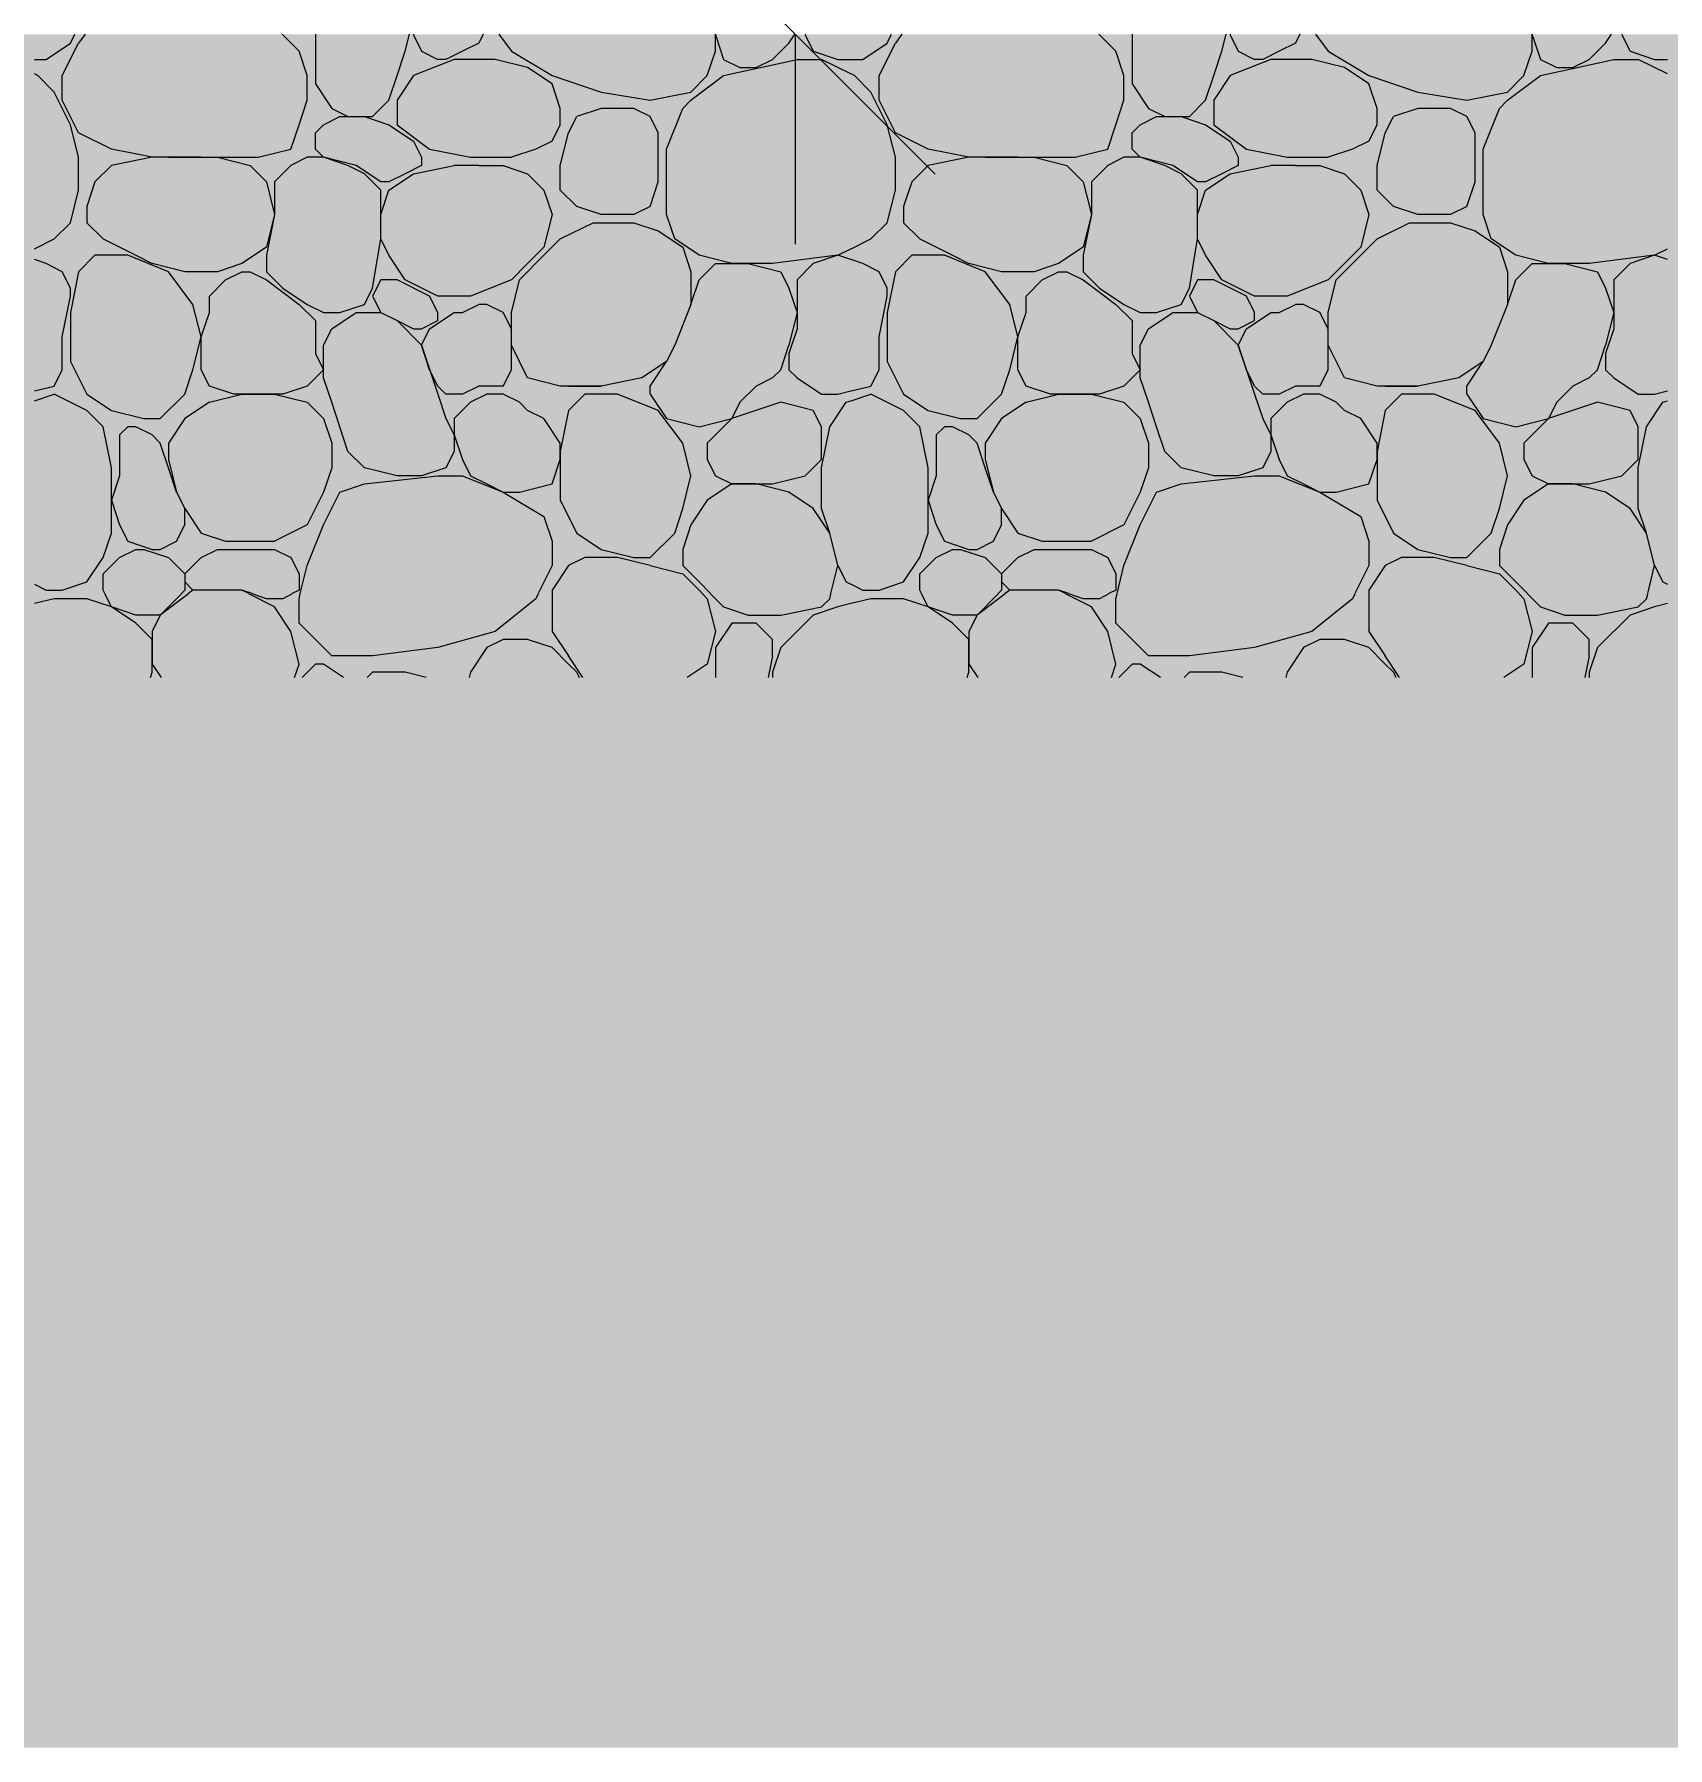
# Model space of a CAD drawing. Header units: metres. Extents: x -0.64 to 0.89, y -0.01 to 0.61.
# Drawn here: x 0.29561 to 0.3073, y 0.44619 to 0.45845 of the extents above; entities that cross this region are included whole.
import ezdxf
from ezdxf.xclip import XClip

# ---------------------------------------------------------------- set-up
doc = ezdxf.new("R2010")
doc.units = ezdxf.units.M
doc.header["$MEASUREMENT"] = 0
doc.header["$XCLIPFRAME"] = 0
for name, color, linetype in [('011_Stift 1.Grau', 7, 'Continuous'), ('030 Bodenaufbauten', 7, 'Continuous'), ('120 Bemassungen Detail', 7, 'Continuous'), ('250 Abbildungen _ Grafiken Bauteilschraffuren', 7, 'Continuous')]:
    doc.layers.add(name, color=color, linetype=linetype)
doc.styles.add('ERSTELLTER_STIL_5', font='Arial.ttf', dxfattribs={"width": 0.9})

# ---------------------------------------------------------------- blocks, each defined once
blk = doc.blocks.new('*X21')
at = {"layer": '250 Abbildungen _ Grafiken Bauteilschraffuren', "color": 251, "linetype": 'Continuous', "lineweight": 13, "ltscale": 1000, "true_color": 0x5f5f5f}
for p, q in [((0.295699, 0.458265), (0.295874, 0.458382)), ((0.295815, 0.458149), (0.295932, 0.458382)), ((0.295874, 0.458382), (0.295905, 0.458445)), ((0.295979, 0.458445), (0.295932, 0.458382)), ((0.297509, 0.458324), (0.297388, 0.458445)), ((0.297626, 0.458445), (0.297626, 0.458324)), ((0.298268, 0.458324), (0.298299, 0.458445)), ((0.298328, 0.458445), (0.298327, 0.458441)), ((0.298327, 0.458441), (0.298385, 0.458324)), ((0.298794, 0.458382), (0.298677, 0.458324)), ((0.298825, 0.458445), (0.298794, 0.458382)), ((0.298937, 0.458445), (0.299028, 0.458324)), ((0.300488, 0.458324), (0.300488, 0.458445)), ((0.300488, 0.458445), (0.300488, 0.458441)), ((0.300488, 0.458441), (0.300546, 0.458265)), ((0.300896, 0.458265), (0.301013, 0.458382)), ((0.301013, 0.458382), (0.301055, 0.458445)), ((0.301131, 0.458445), (0.30113, 0.458441)), ((0.30113, 0.458441), (0.301188, 0.458324)), ((0.301542, 0.458265), (0.301717, 0.458382)), ((0.301658, 0.458149), (0.301775, 0.458382)), ((0.301717, 0.458382), (0.301748, 0.458445)), ((0.301822, 0.458445), (0.301775, 0.458382)), ((0.303352, 0.458324), (0.303231, 0.458445)), ((0.303469, 0.458445), (0.303469, 0.458324)), ((0.304111, 0.458324), (0.304142, 0.458445)), ((0.304171, 0.458445), (0.30417, 0.458441)), ((0.30417, 0.458441), (0.304228, 0.458324)), ((0.304637, 0.458382), (0.30452, 0.458324)), ((0.304668, 0.458445), (0.304637, 0.458382)), ((0.30478, 0.458445), (0.30487, 0.458324)), ((0.30633, 0.458324), (0.30633, 0.458445)), ((0.30633, 0.458445), (0.30633, 0.458441)), ((0.30633, 0.458441), (0.306389, 0.458265)), ((0.306739, 0.458265), (0.306856, 0.458382)), ((0.306856, 0.458382), (0.306898, 0.458445)), ((0.306974, 0.458445), (0.306973, 0.458441)), ((0.306973, 0.458441), (0.307031, 0.458324)), ((0.295616, 0.458265), (0.295699, 0.458265)), ((0.297567, 0.458149), (0.297509, 0.458324)), ((0.297626, 0.458324), (0.297626, 0.45809)), ((0.29821, 0.458149), (0.298268, 0.458324)), ((0.298619, 0.458265), (0.298327, 0.458149)), ((0.298385, 0.458324), (0.298502, 0.458265)), ((0.29856, 0.458265), (0.298502, 0.458265)), ((0.298677, 0.458324), (0.29856, 0.458265)), ((0.298911, 0.458265), (0.298619, 0.458265)), ((0.299144, 0.458207), (0.298911, 0.458265)), ((0.299028, 0.458324), (0.29932, 0.458149)), ((0.300429, 0.458149), (0.300488, 0.458324)), ((0.300546, 0.458149), (0.301072, 0.458265)), ((0.300546, 0.458265), (0.300663, 0.458207)), ((0.30078, 0.458207), (0.300896, 0.458265)), ((0.301072, 0.458265), (0.301247, 0.458265)), ((0.301188, 0.458324), (0.301364, 0.458265)), ((0.301456, 0.458161), (0.301247, 0.458265)), ((0.301364, 0.458265), (0.301456, 0.458265)), ((0.301459, 0.458265), (0.301542, 0.458265)), ((0.30341, 0.458149), (0.303352, 0.458324)), ((0.303469, 0.458324), (0.303469, 0.45809)), ((0.304053, 0.458149), (0.304111, 0.458324)), ((0.304462, 0.458265), (0.30417, 0.458149)), ((0.304228, 0.458324), (0.304345, 0.458265)), ((0.304403, 0.458265), (0.304345, 0.458265)), ((0.30452, 0.458324), (0.304403, 0.458265)), ((0.304754, 0.458265), (0.304462, 0.458265)), ((0.304987, 0.458207), (0.304754, 0.458265)), ((0.30487, 0.458324), (0.305162, 0.458149)), ((0.306272, 0.458149), (0.30633, 0.458324)), ((0.306389, 0.458149), (0.306914, 0.458265)), ((0.306389, 0.458265), (0.306506, 0.458207)), ((0.306622, 0.458207), (0.306739, 0.458265)), ((0.306914, 0.458265), (0.30709, 0.458265)), ((0.307031, 0.458324), (0.307206, 0.458265)), ((0.307299, 0.458161), (0.30709, 0.458265)), ((0.307206, 0.458265), (0.307299, 0.458265)), ((0.29564, 0.458149), (0.295616, 0.458161)), ((0.295757, 0.458032), (0.29564, 0.458149)), ((0.295815, 0.457973), (0.295815, 0.458149)), ((0.297567, 0.457973), (0.297567, 0.458149)), ((0.298151, 0.457973), (0.29821, 0.458149)), ((0.298327, 0.458149), (0.29821, 0.457973)), ((0.29932, 0.45809), (0.299144, 0.458207)), ((0.29932, 0.458149), (0.29967, 0.458032)), ((0.300312, 0.457973), (0.300546, 0.458149)), ((0.300312, 0.458032), (0.300429, 0.458149)), ((0.300663, 0.458207), (0.30078, 0.458207)), ((0.301483, 0.458149), (0.301459, 0.458161)), ((0.3016, 0.458032), (0.301483, 0.458149)), ((0.301658, 0.457973), (0.301658, 0.458149)), ((0.30341, 0.457973), (0.30341, 0.458149)), ((0.303994, 0.457973), (0.304053, 0.458149)), ((0.30417, 0.458149), (0.304053, 0.457973)), ((0.305162, 0.45809), (0.304987, 0.458207)), ((0.305162, 0.458149), (0.305513, 0.458032)), ((0.306155, 0.457973), (0.306389, 0.458149)), ((0.306155, 0.458032), (0.306272, 0.458149)), ((0.306506, 0.458207), (0.306622, 0.458207)), ((0.295874, 0.457798), (0.295757, 0.458032)), ((0.297626, 0.45809), (0.297743, 0.457915)), ((0.299378, 0.457915), (0.29932, 0.45809)), ((0.29967, 0.458032), (0.30002, 0.457973)), ((0.30002, 0.457973), (0.300312, 0.458032)), ((0.301717, 0.457798), (0.3016, 0.458032)), ((0.303469, 0.45809), (0.303586, 0.457915)), ((0.305221, 0.457915), (0.305162, 0.45809)), ((0.305513, 0.458032), (0.305863, 0.457973)), ((0.305863, 0.457973), (0.306155, 0.458032)), ((0.295932, 0.45774), (0.295815, 0.457973)), ((0.297509, 0.457798), (0.297567, 0.457973)), ((0.297684, 0.457798), (0.297801, 0.457857)), ((0.297743, 0.457915), (0.297859, 0.457857)), ((0.297801, 0.457857), (0.297976, 0.457857)), ((0.297859, 0.457857), (0.298035, 0.457857)), ((0.297976, 0.457857), (0.298151, 0.457798)), ((0.298035, 0.457857), (0.298151, 0.457973)), ((0.29821, 0.457973), (0.29821, 0.457798)), ((0.299378, 0.457798), (0.299378, 0.457915)), ((0.299436, 0.45774), (0.299495, 0.457857)), ((0.29967, 0.457915), (0.299495, 0.457857)), ((0.299904, 0.457915), (0.29967, 0.457915)), ((0.30002, 0.457857), (0.299904, 0.457915)), ((0.300079, 0.45774), (0.30002, 0.457857)), ((0.300137, 0.457623), (0.300254, 0.457915)), ((0.300254, 0.457915), (0.300312, 0.457973)), ((0.301775, 0.45774), (0.301658, 0.457973)), ((0.303352, 0.457798), (0.30341, 0.457973)), ((0.303527, 0.457798), (0.303644, 0.457857)), ((0.303586, 0.457915), (0.303702, 0.457857)), ((0.303644, 0.457857), (0.303819, 0.457857)), ((0.303702, 0.457857), (0.303878, 0.457857)), ((0.303819, 0.457857), (0.303994, 0.457798)), ((0.303878, 0.457857), (0.303994, 0.457973)), ((0.304053, 0.457973), (0.304053, 0.457798)), ((0.305221, 0.457798), (0.305221, 0.457915)), ((0.305279, 0.45774), (0.305338, 0.457857)), ((0.305513, 0.457915), (0.305338, 0.457857)), ((0.305746, 0.457915), (0.305513, 0.457915)), ((0.305863, 0.457857), (0.305746, 0.457915)), ((0.305922, 0.45774), (0.305863, 0.457857)), ((0.30598, 0.457623), (0.306097, 0.457915)), ((0.306097, 0.457915), (0.306155, 0.457973)), ((0.295932, 0.457565), (0.295874, 0.457798)), ((0.296166, 0.457623), (0.295932, 0.45774)), ((0.297451, 0.457623), (0.297509, 0.457798)), ((0.297626, 0.45774), (0.297684, 0.457798)), ((0.297626, 0.457623), (0.297626, 0.45774)), ((0.298151, 0.457798), (0.298327, 0.457681)), ((0.29821, 0.457798), (0.298443, 0.457623)), ((0.29932, 0.457681), (0.299378, 0.457798)), ((0.299378, 0.457506), (0.299436, 0.45774)), ((0.300079, 0.457389), (0.300079, 0.45774)), ((0.301775, 0.457565), (0.301717, 0.457798)), ((0.302009, 0.457623), (0.301775, 0.45774)), ((0.303294, 0.457623), (0.303352, 0.457798)), ((0.303469, 0.45774), (0.303527, 0.457798)), ((0.303469, 0.457623), (0.303469, 0.45774)), ((0.303994, 0.457798), (0.30417, 0.457681)), ((0.304053, 0.457798), (0.304286, 0.457623)), ((0.305162, 0.457681), (0.305221, 0.457798)), ((0.305221, 0.457506), (0.305279, 0.45774)), ((0.305922, 0.457389), (0.305922, 0.45774)), ((0.296458, 0.457565), (0.296166, 0.457623)), ((0.297217, 0.457565), (0.297451, 0.457623)), ((0.297684, 0.457565), (0.297626, 0.457623)), ((0.298327, 0.457681), (0.298385, 0.457565)), ((0.298443, 0.457623), (0.298735, 0.457565)), ((0.299203, 0.457623), (0.299028, 0.457565)), ((0.29932, 0.457681), (0.299203, 0.457623)), ((0.300137, 0.457389), (0.300137, 0.457623)), ((0.302301, 0.457565), (0.302009, 0.457623)), ((0.30306, 0.457565), (0.303294, 0.457623)), ((0.303527, 0.457565), (0.303469, 0.457623)), ((0.30417, 0.457681), (0.304228, 0.457565)), ((0.304286, 0.457623), (0.304578, 0.457565)), ((0.305046, 0.457623), (0.30487, 0.457565)), ((0.305162, 0.457681), (0.305046, 0.457623)), ((0.30598, 0.457389), (0.30598, 0.457623)), ((0.295932, 0.457331), (0.295932, 0.457565)), ((0.296166, 0.457506), (0.296049, 0.457389)), ((0.296458, 0.457565), (0.296166, 0.457506)), ((0.296808, 0.457565), (0.296458, 0.457565)), ((0.296575, 0.457565), (0.296925, 0.457565)), ((0.296808, 0.457565), (0.297217, 0.457565)), ((0.296925, 0.457565), (0.297159, 0.457506)), ((0.297159, 0.457506), (0.297275, 0.457389)), ((0.297451, 0.457506), (0.297334, 0.457389)), ((0.297567, 0.457565), (0.297451, 0.457506)), ((0.297684, 0.457565), (0.297567, 0.457565)), ((0.297918, 0.457506), (0.297684, 0.457565)), ((0.297859, 0.457506), (0.297684, 0.457565)), ((0.297976, 0.457448), (0.297859, 0.457506)), ((0.298093, 0.457389), (0.297918, 0.457506)), ((0.298385, 0.457506), (0.298268, 0.457448)), ((0.298327, 0.457448), (0.298619, 0.457506)), ((0.298385, 0.457565), (0.298385, 0.457506)), ((0.298794, 0.457506), (0.298619, 0.457506)), ((0.298735, 0.457565), (0.299028, 0.457565)), ((0.298794, 0.457506), (0.298969, 0.457506)), ((0.298969, 0.457506), (0.299144, 0.457448)), ((0.299378, 0.457331), (0.299378, 0.457506)), ((0.301775, 0.457331), (0.301775, 0.457565)), ((0.302009, 0.457506), (0.301892, 0.457389)), ((0.302301, 0.457565), (0.302009, 0.457506)), ((0.302651, 0.457565), (0.302301, 0.457565)), ((0.302418, 0.457565), (0.302768, 0.457565)), ((0.302651, 0.457565), (0.30306, 0.457565)), ((0.302768, 0.457565), (0.303002, 0.457506)), ((0.303002, 0.457506), (0.303118, 0.457389)), ((0.303294, 0.457506), (0.303177, 0.457389)), ((0.30341, 0.457565), (0.303294, 0.457506)), ((0.303527, 0.457565), (0.30341, 0.457565)), ((0.303761, 0.457506), (0.303527, 0.457565)), ((0.303702, 0.457506), (0.303527, 0.457565)), ((0.303819, 0.457448), (0.303702, 0.457506)), ((0.303936, 0.457389), (0.303761, 0.457506)), ((0.304228, 0.457506), (0.304111, 0.457448)), ((0.30417, 0.457448), (0.304462, 0.457506)), ((0.304228, 0.457565), (0.304228, 0.457506)), ((0.304637, 0.457506), (0.304462, 0.457506)), ((0.304578, 0.457565), (0.30487, 0.457565)), ((0.304637, 0.457506), (0.304812, 0.457506)), ((0.304812, 0.457506), (0.304987, 0.457448)), ((0.305221, 0.457331), (0.305221, 0.457506)), ((0.296049, 0.457389), (0.295991, 0.457214)), ((0.297275, 0.457389), (0.297334, 0.457156)), ((0.297334, 0.457389), (0.297334, 0.457156)), ((0.298093, 0.457331), (0.297976, 0.457448)), ((0.298151, 0.457389), (0.298093, 0.457389)), ((0.298151, 0.457331), (0.298327, 0.457448)), ((0.298268, 0.457448), (0.298151, 0.457389)), ((0.299144, 0.457448), (0.299261, 0.457331)), ((0.30002, 0.457214), (0.300079, 0.457389)), ((0.300137, 0.457156), (0.300137, 0.457389)), ((0.301892, 0.457389), (0.301834, 0.457214)), ((0.303118, 0.457389), (0.303177, 0.457156)), ((0.303177, 0.457389), (0.303177, 0.457156)), ((0.303936, 0.457331), (0.303819, 0.457448)), ((0.303994, 0.457389), (0.303936, 0.457389)), ((0.303994, 0.457331), (0.30417, 0.457448)), ((0.304111, 0.457448), (0.303994, 0.457389)), ((0.304987, 0.457448), (0.305104, 0.457331)), ((0.305863, 0.457214), (0.305922, 0.457389)), ((0.30598, 0.457156), (0.30598, 0.457389)), ((0.295874, 0.457097), (0.295932, 0.457331)), ((0.298093, 0.457156), (0.298151, 0.457331)), ((0.298093, 0.457156), (0.298093, 0.457331)), ((0.299261, 0.457331), (0.29932, 0.457156)), ((0.299495, 0.457214), (0.299378, 0.457331)), ((0.301717, 0.457097), (0.301775, 0.457331)), ((0.303936, 0.457156), (0.303994, 0.457331)), ((0.303936, 0.457156), (0.303936, 0.457331)), ((0.305104, 0.457331), (0.305162, 0.457156)), ((0.305338, 0.457214), (0.305221, 0.457331)), ((0.295991, 0.457214), (0.295991, 0.457097)), ((0.297334, 0.457156), (0.297275, 0.456864)), ((0.297334, 0.457156), (0.297275, 0.456922)), ((0.298093, 0.456981), (0.298093, 0.457156)), ((0.29932, 0.457156), (0.299261, 0.456922)), ((0.29967, 0.457156), (0.299495, 0.457214)), ((0.299904, 0.457156), (0.29967, 0.457156)), ((0.30002, 0.457214), (0.299904, 0.457156)), ((0.300196, 0.456981), (0.300137, 0.457156)), ((0.301834, 0.457214), (0.301834, 0.457097)), ((0.303177, 0.457156), (0.303118, 0.456864)), ((0.303177, 0.457156), (0.303118, 0.456922)), ((0.303936, 0.456981), (0.303936, 0.457156)), ((0.305162, 0.457156), (0.305104, 0.456922)), ((0.305513, 0.457156), (0.305338, 0.457214)), ((0.305746, 0.457156), (0.305513, 0.457156)), ((0.305863, 0.457214), (0.305746, 0.457156)), ((0.306038, 0.456981), (0.30598, 0.457156)), ((0.295757, 0.456981), (0.295874, 0.457097)), ((0.295991, 0.457097), (0.296107, 0.456981)), ((0.299378, 0.456981), (0.299612, 0.457097)), ((0.299612, 0.457097), (0.299904, 0.457097)), ((0.299904, 0.457097), (0.300079, 0.457039)), ((0.300079, 0.457039), (0.300254, 0.456922)), ((0.3016, 0.456981), (0.301717, 0.457097)), ((0.301834, 0.457097), (0.30195, 0.456981)), ((0.305221, 0.456981), (0.305454, 0.457097)), ((0.305454, 0.457097), (0.305746, 0.457097)), ((0.305746, 0.457097), (0.305922, 0.457039)), ((0.305922, 0.457039), (0.306097, 0.456922)), ((0.295616, 0.45691), (0.295757, 0.456981)), ((0.296107, 0.456981), (0.296341, 0.456864)), ((0.297275, 0.456922), (0.2971, 0.456805)), ((0.298035, 0.45663), (0.298093, 0.456981)), ((0.298151, 0.456864), (0.298093, 0.456981)), ((0.299261, 0.456922), (0.299144, 0.456805)), ((0.299261, 0.456864), (0.299378, 0.456981)), ((0.300371, 0.456864), (0.300196, 0.456981)), ((0.300254, 0.456922), (0.300312, 0.456747)), ((0.301364, 0.456864), (0.301456, 0.45691)), ((0.301459, 0.45691), (0.3016, 0.456981)), ((0.30195, 0.456981), (0.302184, 0.456864)), ((0.303118, 0.456922), (0.302943, 0.456805)), ((0.303878, 0.45663), (0.303936, 0.456981)), ((0.303994, 0.456864), (0.303936, 0.456981)), ((0.305104, 0.456922), (0.304987, 0.456805)), ((0.305104, 0.456864), (0.305221, 0.456981)), ((0.306214, 0.456864), (0.306038, 0.456981)), ((0.306097, 0.456922), (0.306155, 0.456747)), ((0.307206, 0.456864), (0.307299, 0.45691)), ((0.295699, 0.456805), (0.295616, 0.456833)), ((0.295815, 0.456747), (0.295699, 0.456805)), ((0.296049, 0.456864), (0.295932, 0.456747)), ((0.296283, 0.456864), (0.296049, 0.456864)), ((0.296575, 0.456747), (0.296283, 0.456864)), ((0.296341, 0.456864), (0.296458, 0.456805)), ((0.296691, 0.456747), (0.296458, 0.456805)), ((0.2971, 0.456805), (0.296925, 0.456747)), ((0.297275, 0.456864), (0.297275, 0.456805)), ((0.297275, 0.456805), (0.297275, 0.456747)), ((0.298268, 0.456689), (0.298151, 0.456864)), ((0.299144, 0.456805), (0.299028, 0.456689)), ((0.299086, 0.456689), (0.299261, 0.456864)), ((0.300604, 0.456805), (0.300371, 0.456864)), ((0.300371, 0.456689), (0.300488, 0.456805)), ((0.300488, 0.456805), (0.300721, 0.456805)), ((0.300896, 0.456805), (0.300604, 0.456805)), ((0.300721, 0.456805), (0.300955, 0.456747)), ((0.301364, 0.456864), (0.300896, 0.456805)), ((0.301188, 0.456805), (0.301072, 0.456689)), ((0.301364, 0.456864), (0.301188, 0.456805)), ((0.301456, 0.456833), (0.301364, 0.456864)), ((0.301542, 0.456805), (0.301459, 0.456833)), ((0.301658, 0.456747), (0.301542, 0.456805)), ((0.301892, 0.456864), (0.301775, 0.456747)), ((0.302126, 0.456864), (0.301892, 0.456864)), ((0.302418, 0.456747), (0.302126, 0.456864)), ((0.302184, 0.456864), (0.302301, 0.456805)), ((0.302534, 0.456747), (0.302301, 0.456805)), ((0.302943, 0.456805), (0.302768, 0.456747)), ((0.303118, 0.456864), (0.303118, 0.456805)), ((0.303118, 0.456805), (0.303118, 0.456747)), ((0.304111, 0.456689), (0.303994, 0.456864)), ((0.304987, 0.456805), (0.30487, 0.456689)), ((0.304929, 0.456689), (0.305104, 0.456864)), ((0.306447, 0.456805), (0.306214, 0.456864)), ((0.306214, 0.456689), (0.30633, 0.456805)), ((0.30633, 0.456805), (0.306564, 0.456805)), ((0.306739, 0.456805), (0.306447, 0.456805)), ((0.306564, 0.456805), (0.306798, 0.456747)), ((0.307206, 0.456864), (0.306739, 0.456805)), ((0.307031, 0.456805), (0.306914, 0.456689)), ((0.307206, 0.456864), (0.307031, 0.456805)), ((0.307299, 0.456833), (0.307206, 0.456864)), ((0.295874, 0.45663), (0.295815, 0.456747)), ((0.295932, 0.456747), (0.295874, 0.456455)), ((0.295874, 0.456572), (0.295874, 0.45663)), ((0.29675, 0.456513), (0.296575, 0.456747)), ((0.296925, 0.456747), (0.296691, 0.456747)), ((0.296867, 0.456572), (0.296983, 0.456689)), ((0.296983, 0.456689), (0.2971, 0.456747)), ((0.2971, 0.456747), (0.297159, 0.456747)), ((0.297159, 0.456747), (0.297275, 0.456689)), ((0.297275, 0.456747), (0.297392, 0.45663)), ((0.297275, 0.456689), (0.297509, 0.456513)), ((0.297392, 0.45663), (0.297567, 0.456513)), ((0.297976, 0.456513), (0.298035, 0.45663)), ((0.298093, 0.456689), (0.298035, 0.456572)), ((0.29821, 0.456689), (0.298093, 0.456689)), ((0.298443, 0.456572), (0.29821, 0.456689)), ((0.298502, 0.456572), (0.298268, 0.456689)), ((0.299028, 0.456689), (0.298735, 0.456572)), ((0.299028, 0.456455), (0.299086, 0.456689)), ((0.300312, 0.456747), (0.300312, 0.456513)), ((0.300312, 0.456513), (0.300371, 0.456689)), ((0.300955, 0.456747), (0.301013, 0.45663)), ((0.301013, 0.45663), (0.301072, 0.456455)), ((0.301072, 0.456689), (0.301072, 0.456572)), ((0.301717, 0.45663), (0.301658, 0.456747)), ((0.301775, 0.456747), (0.301717, 0.456455)), ((0.301717, 0.456572), (0.301717, 0.45663)), ((0.302593, 0.456513), (0.302418, 0.456747)), ((0.302768, 0.456747), (0.302534, 0.456747)), ((0.30271, 0.456572), (0.302826, 0.456689)), ((0.302826, 0.456689), (0.302943, 0.456747)), ((0.302943, 0.456747), (0.303002, 0.456747)), ((0.303002, 0.456747), (0.303118, 0.456689)), ((0.303118, 0.456747), (0.303235, 0.45663)), ((0.303118, 0.456689), (0.303352, 0.456513)), ((0.303235, 0.45663), (0.30341, 0.456513)), ((0.303819, 0.456513), (0.303878, 0.45663)), ((0.303936, 0.456689), (0.303878, 0.456572)), ((0.304053, 0.456689), (0.303936, 0.456689)), ((0.304286, 0.456572), (0.304053, 0.456689)), ((0.304345, 0.456572), (0.304111, 0.456689)), ((0.30487, 0.456689), (0.304578, 0.456572)), ((0.30487, 0.456455), (0.304929, 0.456689)), ((0.306155, 0.456747), (0.306155, 0.456513)), ((0.306155, 0.456513), (0.306214, 0.456689)), ((0.306798, 0.456747), (0.306856, 0.45663)), ((0.306856, 0.45663), (0.306914, 0.456455)), ((0.306914, 0.456689), (0.306914, 0.456572)), ((0.295815, 0.45628), (0.295874, 0.456572)), ((0.296808, 0.45628), (0.29675, 0.456513)), ((0.296867, 0.456455), (0.296867, 0.456572)), ((0.297509, 0.456513), (0.297626, 0.456397)), ((0.297567, 0.456513), (0.297684, 0.456455)), ((0.297801, 0.456455), (0.297976, 0.456513)), ((0.298035, 0.456572), (0.298093, 0.456455)), ((0.298502, 0.456455), (0.298443, 0.456572)), ((0.298735, 0.456572), (0.298502, 0.456572)), ((0.298677, 0.456455), (0.298794, 0.456513)), ((0.298852, 0.456513), (0.298794, 0.456513)), ((0.298969, 0.456455), (0.298852, 0.456513)), ((0.300312, 0.456513), (0.300196, 0.456221)), ((0.301072, 0.456572), (0.301072, 0.456338)), ((0.301658, 0.45628), (0.301717, 0.456572)), ((0.302651, 0.45628), (0.302593, 0.456513)), ((0.30271, 0.456455), (0.30271, 0.456572)), ((0.303352, 0.456513), (0.303469, 0.456397)), ((0.30341, 0.456513), (0.303527, 0.456455)), ((0.303644, 0.456455), (0.303819, 0.456513)), ((0.303878, 0.456572), (0.303936, 0.456455)), ((0.304345, 0.456455), (0.304286, 0.456572)), ((0.304578, 0.456572), (0.304345, 0.456572)), ((0.30452, 0.456455), (0.304637, 0.456513)), ((0.304695, 0.456513), (0.304637, 0.456513)), ((0.304812, 0.456455), (0.304695, 0.456513)), ((0.306155, 0.456513), (0.306038, 0.456221)), ((0.306914, 0.456572), (0.306914, 0.456338)), ((0.295874, 0.456455), (0.295874, 0.456105)), ((0.296808, 0.45628), (0.296867, 0.456455)), ((0.297626, 0.456397), (0.297626, 0.456163)), ((0.297684, 0.456455), (0.297801, 0.456455)), ((0.297743, 0.456338), (0.297918, 0.456455)), ((0.297918, 0.456455), (0.298093, 0.456455)), ((0.298093, 0.456455), (0.29821, 0.456397)), ((0.298093, 0.456455), (0.29821, 0.456397)), ((0.29821, 0.456397), (0.298327, 0.456338)), ((0.29821, 0.456397), (0.298385, 0.456221)), ((0.298385, 0.456338), (0.298502, 0.456397)), ((0.298443, 0.456338), (0.298619, 0.456455)), ((0.298502, 0.456397), (0.298502, 0.456455)), ((0.298619, 0.456455), (0.298677, 0.456455)), ((0.299028, 0.456338), (0.298969, 0.456455)), ((0.299028, 0.456221), (0.299028, 0.456455)), ((0.301072, 0.456455), (0.301013, 0.456221)), ((0.301717, 0.456455), (0.301717, 0.456105)), ((0.302651, 0.45628), (0.30271, 0.456455)), ((0.303469, 0.456397), (0.303469, 0.456163)), ((0.303527, 0.456455), (0.303644, 0.456455)), ((0.303586, 0.456338), (0.303761, 0.456455)), ((0.303761, 0.456455), (0.303936, 0.456455)), ((0.303936, 0.456455), (0.304053, 0.456397)), ((0.303936, 0.456455), (0.304053, 0.456397)), ((0.304053, 0.456397), (0.30417, 0.456338)), ((0.304053, 0.456397), (0.304228, 0.456221)), ((0.304228, 0.456338), (0.304345, 0.456397)), ((0.304286, 0.456338), (0.304462, 0.456455)), ((0.304345, 0.456397), (0.304345, 0.456455)), ((0.304462, 0.456455), (0.30452, 0.456455)), ((0.30487, 0.456338), (0.304812, 0.456455)), ((0.30487, 0.456221), (0.30487, 0.456455)), ((0.306914, 0.456455), (0.306856, 0.456221)), ((0.295815, 0.456046), (0.295815, 0.45628)), ((0.29675, 0.456046), (0.296808, 0.45628)), ((0.296808, 0.456046), (0.296808, 0.45628)), ((0.297684, 0.456221), (0.297743, 0.456338)), ((0.298327, 0.456338), (0.298385, 0.456338)), ((0.298385, 0.456221), (0.298443, 0.456338)), ((0.299028, 0.456221), (0.299028, 0.456338)), ((0.301072, 0.456338), (0.301013, 0.456163)), ((0.301658, 0.456046), (0.301658, 0.45628)), ((0.302593, 0.456046), (0.302651, 0.45628)), ((0.302651, 0.456046), (0.302651, 0.45628)), ((0.303527, 0.456221), (0.303586, 0.456338)), ((0.30417, 0.456338), (0.304228, 0.456338)), ((0.304228, 0.456221), (0.304286, 0.456338)), ((0.30487, 0.456221), (0.30487, 0.456338)), ((0.306914, 0.456338), (0.306856, 0.456163)), ((0.297626, 0.456163), (0.297684, 0.456046)), ((0.297684, 0.455988), (0.297684, 0.456221)), ((0.298385, 0.456221), (0.298502, 0.455871)), ((0.298443, 0.456046), (0.298385, 0.456221)), ((0.299028, 0.456046), (0.299028, 0.456221)), ((0.299144, 0.455988), (0.299028, 0.456221)), ((0.300196, 0.456221), (0.300137, 0.456105)), ((0.300955, 0.456046), (0.301013, 0.456221)), ((0.301013, 0.456163), (0.301013, 0.456046)), ((0.303469, 0.456163), (0.303527, 0.456046)), ((0.303527, 0.455988), (0.303527, 0.456221)), ((0.304228, 0.456221), (0.304345, 0.455871)), ((0.304286, 0.456046), (0.304228, 0.456221)), ((0.30487, 0.456046), (0.30487, 0.456221)), ((0.304987, 0.455988), (0.30487, 0.456221)), ((0.306038, 0.456221), (0.30598, 0.456105)), ((0.306798, 0.456046), (0.306856, 0.456221)), ((0.306856, 0.456163), (0.306856, 0.456046)), ((0.295757, 0.455929), (0.295815, 0.456046)), ((0.295874, 0.456105), (0.295991, 0.455871)), ((0.296691, 0.455871), (0.29675, 0.456046)), ((0.296867, 0.455929), (0.296808, 0.456046)), ((0.297684, 0.456046), (0.297567, 0.455929)), ((0.298502, 0.455929), (0.298443, 0.456046)), ((0.298969, 0.455929), (0.299028, 0.456046)), ((0.300137, 0.456105), (0.299962, 0.455988)), ((0.30002, 0.455929), (0.300137, 0.456105)), ((0.300955, 0.456046), (0.300896, 0.455988)), ((0.301013, 0.456046), (0.301072, 0.455988)), ((0.3016, 0.455929), (0.301658, 0.456046)), ((0.301717, 0.456105), (0.301834, 0.455871)), ((0.302534, 0.455871), (0.302593, 0.456046)), ((0.30271, 0.455929), (0.302651, 0.456046)), ((0.303527, 0.456046), (0.30341, 0.455929)), ((0.304345, 0.455929), (0.304286, 0.456046)), ((0.304812, 0.455929), (0.30487, 0.456046)), ((0.30598, 0.456105), (0.305805, 0.455988)), ((0.305863, 0.455929), (0.30598, 0.456105)), ((0.306798, 0.456046), (0.306739, 0.455988)), ((0.306856, 0.456046), (0.306914, 0.455988)), ((0.295616, 0.455894), (0.295757, 0.455929)), ((0.297042, 0.455871), (0.296867, 0.455929)), ((0.297567, 0.455929), (0.297392, 0.455871)), ((0.297743, 0.455813), (0.297684, 0.455988)), ((0.29856, 0.455871), (0.298502, 0.455929)), ((0.298794, 0.455929), (0.298677, 0.455871)), ((0.298969, 0.455929), (0.298794, 0.455929)), ((0.299378, 0.455929), (0.299144, 0.455988)), ((0.29967, 0.455929), (0.299378, 0.455929)), ((0.299436, 0.455929), (0.29967, 0.455929)), ((0.299962, 0.455988), (0.29967, 0.455929)), ((0.30002, 0.455871), (0.30002, 0.455929)), ((0.30078, 0.455929), (0.300663, 0.455813)), ((0.300896, 0.455988), (0.30078, 0.455929)), ((0.301072, 0.455988), (0.301247, 0.455871)), ((0.301364, 0.455871), (0.301456, 0.455894)), ((0.301459, 0.455894), (0.3016, 0.455929)), ((0.302885, 0.455871), (0.30271, 0.455929)), ((0.30341, 0.455929), (0.303235, 0.455871)), ((0.303586, 0.455813), (0.303527, 0.455988)), ((0.304403, 0.455871), (0.304345, 0.455929)), ((0.304637, 0.455929), (0.30452, 0.455871)), ((0.304812, 0.455929), (0.304637, 0.455929)), ((0.305221, 0.455929), (0.304987, 0.455988)), ((0.305513, 0.455929), (0.305221, 0.455929)), ((0.305279, 0.455929), (0.305513, 0.455929)), ((0.305805, 0.455988), (0.305513, 0.455929)), ((0.305863, 0.455871), (0.305863, 0.455929)), ((0.306622, 0.455929), (0.306506, 0.455813)), ((0.306739, 0.455988), (0.306622, 0.455929)), ((0.306914, 0.455988), (0.30709, 0.455871)), ((0.307206, 0.455871), (0.307299, 0.455894)), ((0.295616, 0.455824), (0.295757, 0.455871)), ((0.295991, 0.455754), (0.295757, 0.455871)), ((0.295991, 0.455871), (0.296166, 0.455754)), ((0.296516, 0.455696), (0.296691, 0.455871)), ((0.296867, 0.455813), (0.296691, 0.455696)), ((0.296867, 0.455813), (0.2971, 0.455871)), ((0.297275, 0.455871), (0.297042, 0.455871)), ((0.2971, 0.455871), (0.297334, 0.455871)), ((0.297392, 0.455871), (0.297275, 0.455871)), ((0.297334, 0.455871), (0.297567, 0.455813)), ((0.297567, 0.455813), (0.297684, 0.455696)), ((0.297801, 0.455637), (0.297743, 0.455813)), ((0.298502, 0.455871), (0.29856, 0.455696)), ((0.298619, 0.455871), (0.29856, 0.455871)), ((0.298677, 0.455871), (0.298619, 0.455871)), ((0.298735, 0.455813), (0.298619, 0.455696)), ((0.298852, 0.455871), (0.298735, 0.455813)), ((0.298969, 0.455871), (0.298852, 0.455871)), ((0.299086, 0.455813), (0.298969, 0.455871)), ((0.299144, 0.455754), (0.299086, 0.455813)), ((0.299553, 0.455871), (0.299436, 0.455754)), ((0.299787, 0.455871), (0.299553, 0.455871)), ((0.300079, 0.455754), (0.299787, 0.455871)), ((0.30002, 0.455871), (0.300137, 0.455696)), ((0.300663, 0.455813), (0.300604, 0.455696)), ((0.300955, 0.455813), (0.300604, 0.455696)), ((0.301188, 0.455754), (0.300955, 0.455813)), ((0.301247, 0.455871), (0.301364, 0.455871)), ((0.301305, 0.455637), (0.301422, 0.455813)), ((0.301422, 0.455813), (0.301456, 0.455824)), ((0.301459, 0.455824), (0.3016, 0.455871)), ((0.301834, 0.455754), (0.3016, 0.455871)), ((0.301834, 0.455871), (0.302009, 0.455754)), ((0.302359, 0.455696), (0.302534, 0.455871)), ((0.30271, 0.455813), (0.302534, 0.455696)), ((0.30271, 0.455813), (0.302943, 0.455871)), ((0.303118, 0.455871), (0.302885, 0.455871)), ((0.302943, 0.455871), (0.303177, 0.455871)), ((0.303235, 0.455871), (0.303118, 0.455871)), ((0.303177, 0.455871), (0.30341, 0.455813)), ((0.30341, 0.455813), (0.303527, 0.455696)), ((0.303644, 0.455637), (0.303586, 0.455813)), ((0.304345, 0.455871), (0.304403, 0.455696)), ((0.304462, 0.455871), (0.304403, 0.455871)), ((0.30452, 0.455871), (0.304462, 0.455871)), ((0.304578, 0.455813), (0.304462, 0.455696)), ((0.304695, 0.455871), (0.304578, 0.455813)), ((0.304812, 0.455871), (0.304695, 0.455871)), ((0.304929, 0.455813), (0.304812, 0.455871)), ((0.304987, 0.455754), (0.304929, 0.455813)), ((0.305396, 0.455871), (0.305279, 0.455754)), ((0.30563, 0.455871), (0.305396, 0.455871)), ((0.305922, 0.455754), (0.30563, 0.455871)), ((0.305863, 0.455871), (0.30598, 0.455696)), ((0.306506, 0.455813), (0.306447, 0.455696)), ((0.306798, 0.455813), (0.306447, 0.455696)), ((0.307031, 0.455754), (0.306798, 0.455813)), ((0.30709, 0.455871), (0.307206, 0.455871)), ((0.307148, 0.455637), (0.307265, 0.455813)), ((0.307265, 0.455813), (0.307299, 0.455824)), ((0.296107, 0.455637), (0.295991, 0.455754)), ((0.296166, 0.455754), (0.296399, 0.455696)), ((0.296399, 0.455696), (0.296458, 0.455696)), ((0.296458, 0.455696), (0.296516, 0.455696)), ((0.296691, 0.455696), (0.296575, 0.455521)), ((0.297684, 0.455696), (0.297743, 0.455521)), ((0.29856, 0.455696), (0.298619, 0.455579)), ((0.298619, 0.455696), (0.298619, 0.455579)), ((0.299261, 0.455696), (0.299144, 0.455754)), ((0.299378, 0.455521), (0.299261, 0.455696)), ((0.299436, 0.455754), (0.299378, 0.455462)), ((0.300254, 0.455521), (0.300079, 0.455754)), ((0.300137, 0.455696), (0.300371, 0.455637)), ((0.300371, 0.455637), (0.300604, 0.455696)), ((0.300604, 0.455696), (0.300429, 0.455521)), ((0.301247, 0.455637), (0.301188, 0.455754)), ((0.30195, 0.455637), (0.301834, 0.455754)), ((0.302009, 0.455754), (0.302242, 0.455696)), ((0.302242, 0.455696), (0.302301, 0.455696)), ((0.302301, 0.455696), (0.302359, 0.455696)), ((0.302534, 0.455696), (0.302418, 0.455521)), ((0.303527, 0.455696), (0.303586, 0.455521)), ((0.304403, 0.455696), (0.304462, 0.455579)), ((0.304462, 0.455696), (0.304462, 0.455579)), ((0.305104, 0.455696), (0.304987, 0.455754)), ((0.305221, 0.455521), (0.305104, 0.455696)), ((0.305279, 0.455754), (0.305221, 0.455462)), ((0.306097, 0.455521), (0.305922, 0.455754)), ((0.30598, 0.455696), (0.306214, 0.455637)), ((0.306214, 0.455637), (0.306447, 0.455696)), ((0.306447, 0.455696), (0.306272, 0.455521)), ((0.30709, 0.455637), (0.307031, 0.455754)), ((0.296166, 0.455345), (0.296107, 0.455637)), ((0.296283, 0.455637), (0.296224, 0.455579)), ((0.296224, 0.455579), (0.296224, 0.455287)), ((0.296341, 0.455637), (0.296283, 0.455637)), ((0.296458, 0.455579), (0.296341, 0.455637)), ((0.296516, 0.455521), (0.296458, 0.455579)), ((0.297859, 0.455462), (0.297801, 0.455637)), ((0.298619, 0.455579), (0.298619, 0.455462)), ((0.298619, 0.455579), (0.298677, 0.455404)), ((0.301247, 0.455404), (0.301247, 0.455637)), ((0.301247, 0.455345), (0.301305, 0.455637)), ((0.302009, 0.455345), (0.30195, 0.455637)), ((0.302126, 0.455637), (0.302067, 0.455579)), ((0.302067, 0.455579), (0.302067, 0.455287)), ((0.302184, 0.455637), (0.302126, 0.455637)), ((0.302301, 0.455579), (0.302184, 0.455637)), ((0.302359, 0.455521), (0.302301, 0.455579)), ((0.303702, 0.455462), (0.303644, 0.455637)), ((0.304462, 0.455579), (0.304462, 0.455462)), ((0.304462, 0.455579), (0.30452, 0.455404)), ((0.30709, 0.455404), (0.30709, 0.455637)), ((0.30709, 0.455345), (0.307148, 0.455637)), ((0.296575, 0.455345), (0.296516, 0.455521)), ((0.296575, 0.455521), (0.296575, 0.455404)), ((0.296575, 0.455404), (0.296633, 0.45517)), ((0.297743, 0.455521), (0.297743, 0.455345)), ((0.297976, 0.455345), (0.297859, 0.455462)), ((0.298619, 0.455462), (0.29856, 0.455345)), ((0.298677, 0.455404), (0.298735, 0.455287)), ((0.29932, 0.455229), (0.299378, 0.455404)), ((0.299378, 0.455404), (0.299378, 0.455521)), ((0.299378, 0.455462), (0.299378, 0.455112)), ((0.300312, 0.455287), (0.300254, 0.455521)), ((0.300429, 0.455521), (0.300429, 0.455404)), ((0.300429, 0.455404), (0.300488, 0.455287)), ((0.30113, 0.455287), (0.301247, 0.455404)), ((0.302418, 0.455345), (0.302359, 0.455521)), ((0.302418, 0.455521), (0.302418, 0.455404)), ((0.302418, 0.455404), (0.302476, 0.45517)), ((0.303586, 0.455521), (0.303586, 0.455345)), ((0.303819, 0.455345), (0.303702, 0.455462)), ((0.304462, 0.455462), (0.304403, 0.455345)), ((0.30452, 0.455404), (0.304578, 0.455287)), ((0.305162, 0.455229), (0.305221, 0.455404)), ((0.305221, 0.455404), (0.305221, 0.455521)), ((0.305221, 0.455462), (0.305221, 0.455112)), ((0.306155, 0.455287), (0.306097, 0.455521)), ((0.306272, 0.455521), (0.306272, 0.455404)), ((0.306272, 0.455404), (0.30633, 0.455287)), ((0.306973, 0.455287), (0.30709, 0.455404)), ((0.296166, 0.455053), (0.296166, 0.455345)), ((0.296224, 0.455287), (0.296166, 0.455112)), ((0.296633, 0.45517), (0.296575, 0.455345)), ((0.297743, 0.455345), (0.297684, 0.45517)), ((0.29821, 0.455287), (0.297976, 0.455345)), ((0.297976, 0.455229), (0.298502, 0.455287)), ((0.298385, 0.455287), (0.29821, 0.455287)), ((0.29856, 0.455345), (0.298385, 0.455287)), ((0.298502, 0.455287), (0.298677, 0.455287)), ((0.298677, 0.455287), (0.298969, 0.45517)), ((0.298735, 0.455287), (0.298852, 0.455229)), ((0.300254, 0.455053), (0.300312, 0.455287)), ((0.300488, 0.455287), (0.300604, 0.455229)), ((0.300896, 0.455229), (0.30113, 0.455287)), ((0.301247, 0.455053), (0.301247, 0.455345)), ((0.302009, 0.455053), (0.302009, 0.455345)), ((0.302067, 0.455287), (0.302009, 0.455112)), ((0.302476, 0.45517), (0.302418, 0.455345)), ((0.303586, 0.455345), (0.303527, 0.45517)), ((0.304053, 0.455287), (0.303819, 0.455345)), ((0.303819, 0.455229), (0.304345, 0.455287)), ((0.304228, 0.455287), (0.304053, 0.455287)), ((0.304403, 0.455345), (0.304228, 0.455287)), ((0.304345, 0.455287), (0.30452, 0.455287)), ((0.30452, 0.455287), (0.304812, 0.45517)), ((0.304578, 0.455287), (0.304695, 0.455229)), ((0.306097, 0.455053), (0.306155, 0.455287)), ((0.30633, 0.455287), (0.306447, 0.455229)), ((0.306739, 0.455229), (0.306973, 0.455287)), ((0.30709, 0.455053), (0.30709, 0.455345)), ((0.296633, 0.45517), (0.296691, 0.455053)), ((0.297684, 0.45517), (0.297567, 0.454937)), ((0.297684, 0.454937), (0.297801, 0.45517)), ((0.297801, 0.45517), (0.297976, 0.455229)), ((0.298852, 0.455229), (0.298969, 0.45517)), ((0.298969, 0.45517), (0.299086, 0.45517)), ((0.298969, 0.45517), (0.299261, 0.454995)), ((0.299086, 0.45517), (0.29932, 0.455229)), ((0.300604, 0.455229), (0.300429, 0.455112)), ((0.300604, 0.455229), (0.300896, 0.455229)), ((0.30078, 0.455229), (0.300604, 0.455229)), ((0.301013, 0.45517), (0.30078, 0.455229)), ((0.301188, 0.455053), (0.301013, 0.45517)), ((0.302476, 0.45517), (0.302534, 0.455053)), ((0.303527, 0.45517), (0.30341, 0.454937)), ((0.303527, 0.454937), (0.303644, 0.45517)), ((0.303644, 0.45517), (0.303819, 0.455229)), ((0.304695, 0.455229), (0.304812, 0.45517)), ((0.304812, 0.45517), (0.304929, 0.45517)), ((0.304812, 0.45517), (0.305104, 0.454995)), ((0.304929, 0.45517), (0.305162, 0.455229)), ((0.306447, 0.455229), (0.306272, 0.455112)), ((0.306447, 0.455229), (0.306739, 0.455229)), ((0.306622, 0.455229), (0.306447, 0.455229)), ((0.306856, 0.45517), (0.306622, 0.455229)), ((0.307031, 0.455053), (0.306856, 0.45517)), ((0.296166, 0.455112), (0.296224, 0.454937)), ((0.296166, 0.454878), (0.296166, 0.455053)), ((0.296691, 0.455053), (0.296808, 0.454878)), ((0.296691, 0.454937), (0.296691, 0.455053)), ((0.299378, 0.455112), (0.299495, 0.454878)), ((0.300196, 0.454878), (0.300254, 0.455053)), ((0.300429, 0.455112), (0.300312, 0.454937)), ((0.301305, 0.454878), (0.301188, 0.455053)), ((0.301305, 0.454878), (0.301247, 0.455053)), ((0.302009, 0.455112), (0.302067, 0.454937)), ((0.302009, 0.454878), (0.302009, 0.455053)), ((0.302534, 0.455053), (0.302651, 0.454878)), ((0.302534, 0.454937), (0.302534, 0.455053)), ((0.305221, 0.455112), (0.305338, 0.454878)), ((0.306038, 0.454878), (0.306097, 0.455053)), ((0.306272, 0.455112), (0.306155, 0.454937)), ((0.307148, 0.454878), (0.307031, 0.455053)), ((0.307148, 0.454878), (0.30709, 0.455053)), ((0.296224, 0.454937), (0.296283, 0.45482)), ((0.296633, 0.45482), (0.296691, 0.454937)), ((0.297567, 0.454937), (0.297334, 0.45482)), ((0.297567, 0.454645), (0.297684, 0.454937)), ((0.299261, 0.454995), (0.29932, 0.45482)), ((0.300312, 0.454937), (0.300254, 0.454761)), ((0.302067, 0.454937), (0.302126, 0.45482)), ((0.302476, 0.45482), (0.302534, 0.454937)), ((0.30341, 0.454937), (0.303177, 0.45482)), ((0.30341, 0.454645), (0.303527, 0.454937)), ((0.305104, 0.454995), (0.305162, 0.45482)), ((0.306155, 0.454937), (0.306097, 0.454761)), ((0.296107, 0.454703), (0.296166, 0.454878)), ((0.296283, 0.45482), (0.296458, 0.454761)), ((0.296516, 0.454761), (0.296633, 0.45482)), ((0.296808, 0.454878), (0.296983, 0.45482)), ((0.296983, 0.45482), (0.297334, 0.45482)), ((0.29932, 0.45482), (0.29932, 0.454645)), ((0.299495, 0.454878), (0.29967, 0.454761)), ((0.30002, 0.454703), (0.300196, 0.454878)), ((0.301364, 0.454645), (0.301305, 0.454878)), ((0.30195, 0.454703), (0.302009, 0.454878)), ((0.302126, 0.45482), (0.302301, 0.454761)), ((0.302359, 0.454761), (0.302476, 0.45482)), ((0.302651, 0.454878), (0.302826, 0.45482)), ((0.302826, 0.45482), (0.303177, 0.45482)), ((0.305162, 0.45482), (0.305162, 0.454645)), ((0.305338, 0.454878), (0.305513, 0.454761)), ((0.305863, 0.454703), (0.306038, 0.454878)), ((0.307206, 0.454645), (0.307148, 0.454878)), ((0.295991, 0.454528), (0.296107, 0.454703)), ((0.296107, 0.454586), (0.296224, 0.454703)), ((0.296224, 0.454703), (0.296341, 0.454761)), ((0.296341, 0.454761), (0.296399, 0.454761)), ((0.296399, 0.454761), (0.296575, 0.454703)), ((0.296458, 0.454761), (0.296516, 0.454761)), ((0.296575, 0.454703), (0.296691, 0.454586)), ((0.296691, 0.454586), (0.296808, 0.454703)), ((0.296808, 0.454703), (0.296925, 0.454761)), ((0.296925, 0.454761), (0.297159, 0.454761)), ((0.297159, 0.454761), (0.297334, 0.454761)), ((0.297334, 0.454761), (0.297451, 0.454703)), ((0.297451, 0.454703), (0.297509, 0.454586)), ((0.299553, 0.454703), (0.299436, 0.454645)), ((0.299787, 0.454703), (0.299553, 0.454703)), ((0.29967, 0.454761), (0.299904, 0.454703)), ((0.30002, 0.454645), (0.299787, 0.454703)), ((0.299904, 0.454703), (0.299962, 0.454703)), ((0.299962, 0.454703), (0.30002, 0.454703)), ((0.300254, 0.454761), (0.300254, 0.454645)), ((0.301834, 0.454528), (0.30195, 0.454703)), ((0.30195, 0.454586), (0.302067, 0.454703)), ((0.302067, 0.454703), (0.302184, 0.454761)), ((0.302184, 0.454761), (0.302242, 0.454761)), ((0.302242, 0.454761), (0.302418, 0.454703)), ((0.302301, 0.454761), (0.302359, 0.454761)), ((0.302418, 0.454703), (0.302534, 0.454586)), ((0.302534, 0.454586), (0.302651, 0.454703)), ((0.302651, 0.454703), (0.302768, 0.454761)), ((0.302768, 0.454761), (0.303002, 0.454761)), ((0.303002, 0.454761), (0.303177, 0.454761)), ((0.303177, 0.454761), (0.303294, 0.454703)), ((0.303294, 0.454703), (0.303352, 0.454586)), ((0.305396, 0.454703), (0.305279, 0.454645)), ((0.30563, 0.454703), (0.305396, 0.454703)), ((0.305513, 0.454761), (0.305746, 0.454703)), ((0.305863, 0.454645), (0.30563, 0.454703)), ((0.305746, 0.454703), (0.305805, 0.454703)), ((0.305805, 0.454703), (0.305863, 0.454703)), ((0.306097, 0.454761), (0.306097, 0.454645)), ((0.296107, 0.454469), (0.296107, 0.454586)), ((0.296691, 0.454586), (0.296691, 0.454469)), ((0.297509, 0.454586), (0.297509, 0.454469)), ((0.297518, 0.454445), (0.297567, 0.454645)), ((0.29932, 0.454645), (0.29922, 0.454445)), ((0.299436, 0.454645), (0.29932, 0.454469)), ((0.30002, 0.454645), (0.300254, 0.454586)), ((0.300254, 0.454645), (0.300371, 0.454528)), ((0.300254, 0.454586), (0.300395, 0.454445)), ((0.301314, 0.454445), (0.301364, 0.454645)), ((0.301364, 0.454645), (0.301422, 0.454528)), ((0.30195, 0.454469), (0.30195, 0.454586)), ((0.302534, 0.454586), (0.302534, 0.454469)), ((0.303352, 0.454586), (0.303352, 0.454469)), ((0.303361, 0.454445), (0.30341, 0.454645)), ((0.305162, 0.454645), (0.305063, 0.454445)), ((0.305279, 0.454645), (0.305162, 0.454469)), ((0.305863, 0.454645), (0.306097, 0.454586)), ((0.306097, 0.454645), (0.306214, 0.454528)), ((0.306097, 0.454586), (0.306238, 0.454445)), ((0.307157, 0.454445), (0.307206, 0.454645)), ((0.307206, 0.454645), (0.307265, 0.454528)), ((0.295616, 0.454511), (0.295699, 0.454469)), ((0.295699, 0.454469), (0.295815, 0.454469)), ((0.295815, 0.454469), (0.295991, 0.454528)), ((0.29612, 0.454445), (0.296107, 0.454469)), ((0.296166, 0.45435), (0.29612, 0.454442)), ((0.296717, 0.454442), (0.296516, 0.454291)), ((0.296667, 0.454442), (0.296516, 0.454291)), ((0.296691, 0.454469), (0.296667, 0.454445)), ((0.29675, 0.454469), (0.296691, 0.454528)), ((0.29675, 0.454469), (0.296717, 0.454445)), ((0.2971, 0.454469), (0.29675, 0.454469)), ((0.2971, 0.454469), (0.29675, 0.454469)), ((0.297149, 0.454445), (0.2971, 0.454469)), ((0.297173, 0.454445), (0.2971, 0.454469)), ((0.297334, 0.45435), (0.297149, 0.454442)), ((0.297275, 0.454408), (0.297173, 0.454442)), ((0.29746, 0.454442), (0.297392, 0.454408)), ((0.297509, 0.454469), (0.29746, 0.454445)), ((0.297509, 0.454408), (0.297518, 0.454442)), ((0.29922, 0.454442), (0.299203, 0.454408)), ((0.29932, 0.454469), (0.29932, 0.454445)), ((0.29932, 0.454442), (0.29932, 0.45435)), ((0.300371, 0.454528), (0.300453, 0.454445)), ((0.300395, 0.454442), (0.300429, 0.454408)), ((0.300453, 0.454442), (0.300546, 0.45435)), ((0.301305, 0.454408), (0.301314, 0.454442)), ((0.301422, 0.454528), (0.301456, 0.454511)), ((0.301459, 0.454511), (0.301542, 0.454469)), ((0.301542, 0.454469), (0.301658, 0.454469)), ((0.301658, 0.454469), (0.301834, 0.454528)), ((0.301963, 0.454445), (0.30195, 0.454469)), ((0.302009, 0.45435), (0.301963, 0.454442)), ((0.30256, 0.454442), (0.302359, 0.454291)), ((0.30251, 0.454442), (0.302359, 0.454291)), ((0.302534, 0.454469), (0.30251, 0.454445)), ((0.302593, 0.454469), (0.302534, 0.454528)), ((0.302593, 0.454469), (0.30256, 0.454445)), ((0.302943, 0.454469), (0.302593, 0.454469)), ((0.302943, 0.454469), (0.302593, 0.454469)), ((0.302992, 0.454445), (0.302943, 0.454469)), ((0.303016, 0.454445), (0.302943, 0.454469)), ((0.303177, 0.45435), (0.302992, 0.454442)), ((0.303118, 0.454408), (0.303016, 0.454442)), ((0.303303, 0.454442), (0.303235, 0.454408)), ((0.303352, 0.454469), (0.303303, 0.454445)), ((0.303352, 0.454408), (0.303361, 0.454442)), ((0.305063, 0.454442), (0.305046, 0.454408)), ((0.305162, 0.454469), (0.305162, 0.454445)), ((0.305162, 0.454442), (0.305162, 0.45435)), ((0.306214, 0.454528), (0.306296, 0.454445)), ((0.306238, 0.454442), (0.306272, 0.454408)), ((0.306296, 0.454442), (0.306389, 0.45435)), ((0.307148, 0.454408), (0.307157, 0.454442)), ((0.307265, 0.454528), (0.307299, 0.454511)), ((0.295757, 0.454408), (0.295616, 0.454373)), ((0.295991, 0.454408), (0.295757, 0.454408)), ((0.296166, 0.45435), (0.295991, 0.454408)), ((0.296341, 0.454291), (0.296166, 0.45435)), ((0.296341, 0.454233), (0.296166, 0.45435)), ((0.297392, 0.454408), (0.297275, 0.454408)), ((0.297451, 0.454174), (0.297334, 0.45435)), ((0.297509, 0.454233), (0.297509, 0.454408)), ((0.299203, 0.454408), (0.298911, 0.454174)), ((0.29932, 0.45435), (0.29932, 0.454174)), ((0.300429, 0.454408), (0.300488, 0.454174)), ((0.300546, 0.45435), (0.300721, 0.454291)), ((0.300955, 0.454291), (0.301247, 0.45435)), ((0.300955, 0.454291), (0.301247, 0.45435)), ((0.301364, 0.45435), (0.301188, 0.454291)), ((0.301247, 0.45435), (0.301305, 0.454408)), ((0.301456, 0.454373), (0.301364, 0.45435)), ((0.3016, 0.454408), (0.301459, 0.454373)), ((0.301834, 0.454408), (0.3016, 0.454408)), ((0.302009, 0.45435), (0.301834, 0.454408)), ((0.302184, 0.454291), (0.302009, 0.45435)), ((0.302184, 0.454233), (0.302009, 0.45435)), ((0.303235, 0.454408), (0.303118, 0.454408)), ((0.303294, 0.454174), (0.303177, 0.45435)), ((0.303352, 0.454233), (0.303352, 0.454408)), ((0.305046, 0.454408), (0.304754, 0.454174)), ((0.305162, 0.45435), (0.305162, 0.454174)), ((0.306272, 0.454408), (0.30633, 0.454174)), ((0.306389, 0.45435), (0.306564, 0.454291)), ((0.306798, 0.454291), (0.30709, 0.45435)), ((0.306798, 0.454291), (0.30709, 0.45435)), ((0.307206, 0.45435), (0.307031, 0.454291)), ((0.30709, 0.45435), (0.307148, 0.454408)), ((0.307299, 0.454373), (0.307206, 0.45435)), ((0.296516, 0.454291), (0.296341, 0.454291)), ((0.296458, 0.454116), (0.296341, 0.454233)), ((0.296516, 0.454291), (0.296458, 0.454174)), ((0.297743, 0.453999), (0.297509, 0.454233)), ((0.300604, 0.454233), (0.300488, 0.454058)), ((0.30078, 0.454233), (0.300604, 0.454233)), ((0.300721, 0.454291), (0.300955, 0.454291)), ((0.300896, 0.454116), (0.30078, 0.454233)), ((0.301188, 0.454291), (0.300955, 0.454058)), ((0.302359, 0.454291), (0.302184, 0.454291)), ((0.302301, 0.454116), (0.302184, 0.454233)), ((0.302359, 0.454291), (0.302301, 0.454174)), ((0.303586, 0.453999), (0.303352, 0.454233)), ((0.306447, 0.454233), (0.30633, 0.454058)), ((0.306622, 0.454233), (0.306447, 0.454233)), ((0.306564, 0.454291), (0.306798, 0.454291)), ((0.306739, 0.454116), (0.306622, 0.454233)), ((0.307031, 0.454291), (0.306798, 0.454058)), ((0.296458, 0.454174), (0.296458, 0.453941)), ((0.296458, 0.453882), (0.296458, 0.454116)), ((0.297509, 0.453941), (0.297451, 0.454174)), ((0.298502, 0.454058), (0.298035, 0.453999)), ((0.298911, 0.454174), (0.298502, 0.454058)), ((0.298852, 0.454058), (0.298735, 0.453882)), ((0.298969, 0.454116), (0.298852, 0.454058)), ((0.299144, 0.454116), (0.298969, 0.454116)), ((0.29932, 0.454058), (0.299144, 0.454116)), ((0.29932, 0.454174), (0.299436, 0.453999)), ((0.299436, 0.453941), (0.29932, 0.454058)), ((0.300488, 0.454174), (0.300429, 0.453941)), ((0.300488, 0.454058), (0.300488, 0.453845)), ((0.300896, 0.453999), (0.300896, 0.454116)), ((0.300955, 0.454058), (0.300896, 0.453882)), ((0.302301, 0.454174), (0.302301, 0.453941)), ((0.302301, 0.453882), (0.302301, 0.454116)), ((0.303352, 0.453941), (0.303294, 0.454174)), ((0.304345, 0.454058), (0.303878, 0.453999)), ((0.304754, 0.454174), (0.304345, 0.454058)), ((0.304695, 0.454058), (0.304578, 0.453882)), ((0.304812, 0.454116), (0.304695, 0.454058)), ((0.304987, 0.454116), (0.304812, 0.454116)), ((0.305162, 0.454058), (0.304987, 0.454116)), ((0.305162, 0.454174), (0.305279, 0.453999)), ((0.305279, 0.453941), (0.305162, 0.454058)), ((0.30633, 0.454174), (0.306272, 0.453941)), ((0.30633, 0.454058), (0.30633, 0.453845)), ((0.306739, 0.453999), (0.306739, 0.454116)), ((0.306798, 0.454058), (0.306739, 0.453882)), ((0.296458, 0.453941), (0.296522, 0.453845)), ((0.297477, 0.453845), (0.297509, 0.453941)), ((0.297626, 0.453941), (0.29753, 0.453845)), ((0.297684, 0.453941), (0.297626, 0.453941)), ((0.297828, 0.453845), (0.297684, 0.453941)), ((0.298035, 0.453999), (0.297743, 0.453999)), ((0.299539, 0.453845), (0.299436, 0.453999)), ((0.299436, 0.453941), (0.299495, 0.453882)), ((0.300429, 0.453941), (0.300285, 0.453845)), ((0.300896, 0.453999), (0.300865, 0.453845)), ((0.302301, 0.453941), (0.302365, 0.453845)), ((0.30332, 0.453845), (0.303352, 0.453941)), ((0.303469, 0.453941), (0.303373, 0.453845)), ((0.303527, 0.453941), (0.303469, 0.453941)), ((0.303671, 0.453845), (0.303527, 0.453941)), ((0.303878, 0.453999), (0.303586, 0.453999)), ((0.305382, 0.453845), (0.305279, 0.453999)), ((0.305279, 0.453941), (0.305338, 0.453882)), ((0.306272, 0.453941), (0.306128, 0.453845)), ((0.306739, 0.453999), (0.306708, 0.453845)), ((0.296445, 0.453845), (0.296458, 0.453882)), ((0.298035, 0.453882), (0.297997, 0.453845)), ((0.298268, 0.453882), (0.298035, 0.453882)), ((0.298418, 0.453845), (0.298268, 0.453882)), ((0.298735, 0.453882), (0.298726, 0.453845)), ((0.299495, 0.453882), (0.299513, 0.453845)), ((0.300896, 0.453882), (0.300896, 0.453845)), ((0.302288, 0.453845), (0.302301, 0.453882)), ((0.303878, 0.453882), (0.30384, 0.453845)), ((0.304111, 0.453882), (0.303878, 0.453882)), ((0.304261, 0.453845), (0.304111, 0.453882)), ((0.304578, 0.453882), (0.304569, 0.453845)), ((0.305338, 0.453882), (0.305356, 0.453845)), ((0.306739, 0.453882), (0.306739, 0.453845))]:
    blk.add_line(p, q, dxfattribs=at)
blk = doc.blocks.new('Zeichnung_4_3', base_point=(-3.23142, 0.525045))
at = {"layer": '030 Bodenaufbauten', "linetype": 'Continuous', "lineweight": 0, "true_color": 0xe4dfdb}
blk.add_hatch(color=254, dxfattribs=at).paths.add_polyline_path([(0.241588, 0.520038), (0.241588, 0.44619), (0.383284, 0.44619), (0.383284, 0.458407), (0.368722, 0.458407), (0.368197, 0.458445), (0.28946, 0.458445), (0.28946, 0.459845), (0.288214, 0.459848), (0.288315, 0.501278), (0.28835, 0.522259), (0.32135, 0.52286), (0.321342, 0.523434), (0.266965, 0.522619), (0.266998, 0.520419), (0.260999, 0.520329), (0.24597, 0.520103)])
at = {"layer": '120 Bemassungen Detail', "color": 7, "linetype": 'Continuous', "lineweight": 13, "ltscale": 1000}
for p, q in [((0.30206, 0.457445), (0.30006, 0.459445)), ((0.30106, 0.456945), (0.30106, 0.458445))]:
    blk.add_line(p, q, dxfattribs=at)
at = {"color": 7, "linetype": 'Continuous', "lineweight": 13, "ltscale": 1000}
blk.add_blockref('*X21', (0, 0), dxfattribs=at)
at = {"layer": '120 Bemassungen Detail', "color": 7, "linetype": 'Continuous', "lineweight": 13, "insert": (0.301379, 0.456072), "char_height": 0.002, "attachment_point": 7, "rotation": 90, "style": 'ERSTELLTER_STIL_5'}
blk.add_mtext('\\A1;{\\pql;\\fArial|b0|i0|c0|p0;\\W0.900000;5}', dxfattribs=at)

msp = doc.modelspace()

# ---------------------------------------------------------------- block references
at = {"layer": '011_Stift 1.Grau', "color": 7, "linetype": 'Continuous', "lineweight": 13, "ltscale": 1000}
ref = msp.add_blockref('Zeichnung_4_3', (-3.23142, 0.525045), dxfattribs=at)
XClip(ref).set_block_clipping_path([(0.2415876712, 0.4461899202), (0.383283947, 0.5888474518)])

doc.saveas('drawing.dxf')
